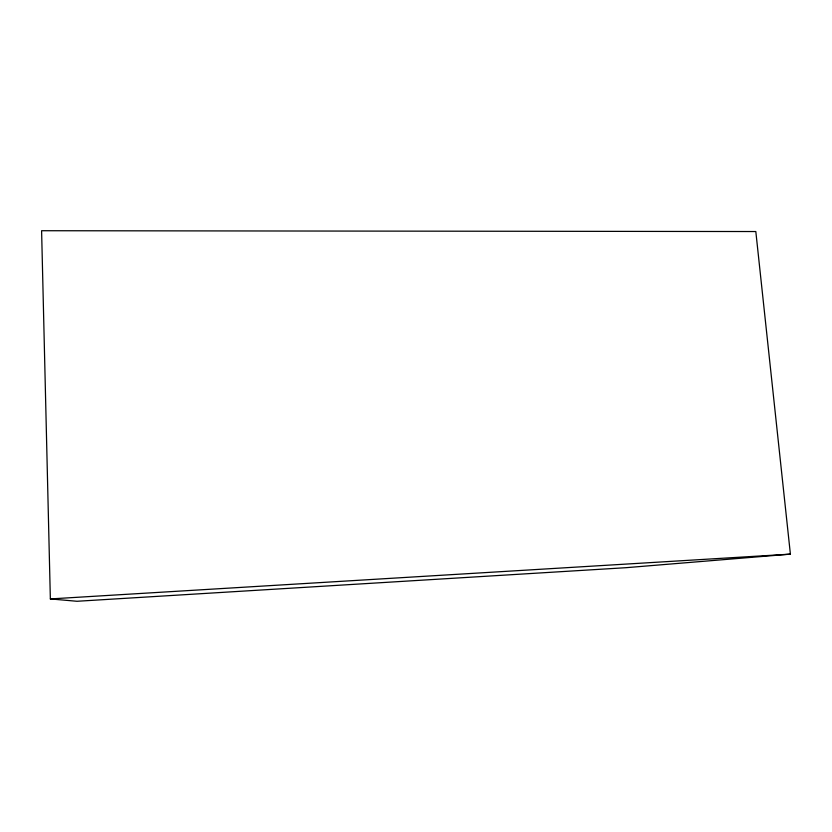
<?xml version="1.0" encoding="UTF-8"?>
<svg xmlns="http://www.w3.org/2000/svg" width="832" height="832" viewBox="0 0 832 832"><rect width="100%" height="100%" fill="white"/><g stroke="black" fill="none" stroke-linecap="round" stroke-linejoin="round"><path stroke-width="1.25" d="M790.4 554.143L625.986 567.694L77.012 601.276L50.357 598.926L41.6 230.724L755.82 231.535L790.4 554.143L50.357 598.926"/></g></svg>
